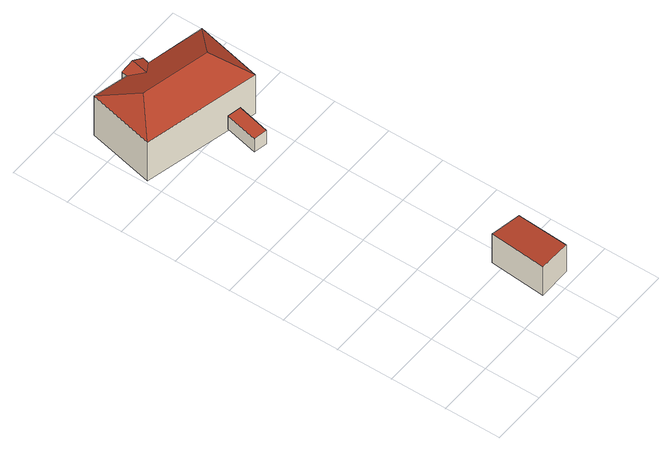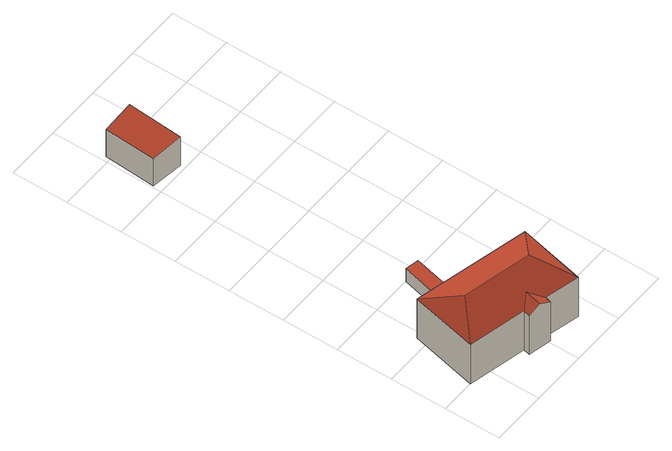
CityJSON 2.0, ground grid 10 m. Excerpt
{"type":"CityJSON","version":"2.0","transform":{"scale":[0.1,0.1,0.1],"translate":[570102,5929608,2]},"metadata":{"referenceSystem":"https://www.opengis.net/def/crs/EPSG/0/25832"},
"CityObjects":{
"building1":{"type":"Building","attributes":{"Grundfläche 2D":"55.606350","Grundhöhe NN":"5.311"},"geometry":[{"type":"Solid","lod":"3","boundaries":[[[[0,1,2,3]],[[4,5,3,2]],[[5,6,0,3]],[[6,7,1,0]],[[7,4,2,1]],[[7,6,5,4]]]],"semantics":{"surfaces":[{"type":"RoofSurface"},{"type":"WallSurface"},{"type":"GroundSurface"}],"values":[[0,1,1,1,1,2]]}}]},
"building2":{"type":"Building","attributes":{"Grundfläche 2D":"15.036871","Grundhöhe NN":"5.603"},"geometry":[{"type":"Solid","lod":"3","boundaries":[[[[8,9,10,11]],[[12,13,11,10]],[[13,14,8,11]],[[14,15,9,8]],[[15,12,10,9]],[[15,14,13,12]]]],"semantics":{"surfaces":[{"type":"RoofSurface"},{"type":"WallSurface"},{"type":"GroundSurface"}],"values":[[0,1,1,1,1,2]]}}]},
"building3":{"type":"Building","attributes":{"Grundfläche 2D":"262.656276","Grundhöhe NN":"2.655"},"geometry":[{"type":"Solid","lod":"3","boundaries":[[[[16,17,18,19]],[[17,20,18]],[[16,19,21]],[[22,23,20,17,16,21,24]],[[25,22,24,26]],[[23,22,25,27]],[[19,18,28,29]],[[21,19,29,30]],[[24,21,30,31]],[[26,24,31,32]],[[27,25,26,32,33]],[[23,27,33,34]],[[20,23,34,35]],[[18,20,35,28]],[[28,35,34,33,32,31,30,29]]]],"semantics":{"surfaces":[{"type":"RoofSurface"},{"type":"WallSurface"},{"type":"GroundSurface"}],"values":[[0,0,0,0,0,0,1,1,1,1,1,1,1,1,2]]}}]}
},
"vertices":[
[216,97,92],[159,105,96],[151,5,96],[210,5,92],[151,5,33],[210,5,33],[216,97,33],[159,105,33],
[140,580,65],[126,521,65],[150,516,65],[164,575,65],[150,516,36],[164,575,36],[140,580,36],[126,521,36],
[183,650,122],[61,678,122],[5,630,93],[210,581,93],[33,749,93],[238,700,93],[110,709,103],[94,734,93],[135,724,93],[117,740,103],[138,736,93],[97,745,93],[5,630,7],[210,581,7],[238,700,7],[135,724,7],[138,736,7],[97,745,7],[94,734,7],[33,749,7]
]}
